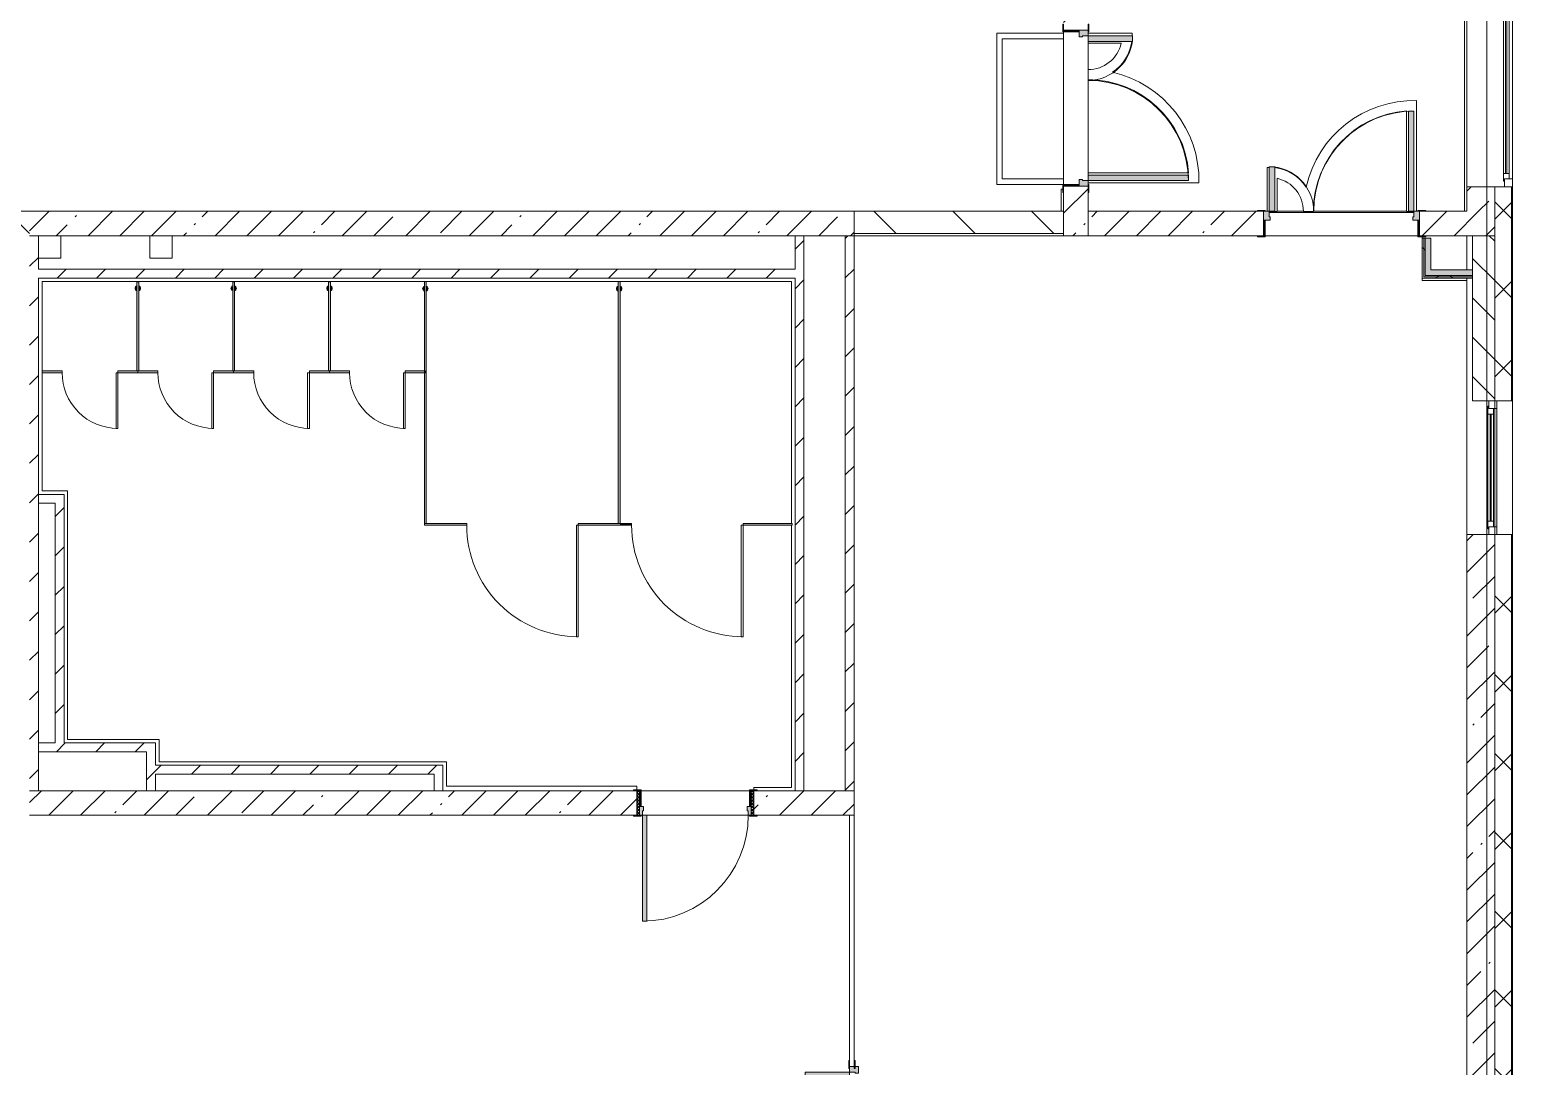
# Model space of a CAD drawing. Header units: millimetres. Extents: x 35355 to 234366, y -8553 to 29000.
# Drawn here: x 219286 to 232594, y 2927 to 12230 of the extents above; entities that cross this region are included whole.
import ezdxf

# ---------------------------------------------------------------- set-up
doc = ezdxf.new("R2010")
doc.units = ezdxf.units.MM
doc.linetypes.add('Осевая', pattern=[3175, 635, -476.25, 1587.5, -476.25])
for name, color, linetype, lineweight, true_color in [('A-DOOR-3', 7, 'Continuous', 5, 0xaaaaaa), ('A-DOOR-4', 7, 'Continuous', 5, 0xe2e2e2), ('A-DOOR-FRAM-4', 7, 'Continuous', 5, 0xe2e2e2), ('A-DOOR-FRAM-5', 7, 'Continuous', 5, 0xaaaaaa), ('A-FLOR-2', 7, 'Continuous', 5, 0xaaaaaa), ('A-GENM-3', 7, 'Continuous', 5, 0xe2ddcd), ('I-WALL-1', 7, 'Continuous', 9, 0xe7e7e7)]:
    doc.layers.add(name, color=color, linetype=linetype, lineweight=lineweight, true_color=true_color)
for name, color, linetype, lineweight in [('A-DOOR-7', 7, 'Continuous', 5), ('A-GENM', 7, 'Continuous', 5), ('A-GLAZ-2', 7, 'Continuous', 5), ('A-WALL', 7, 'Continuous', 9), ('A-WALL-2', 7, 'Continuous', 5), ('I-WALL-3', 7, 'Continuous', 5), ('Оси', 7, 'Continuous', 9), ('Оси-2', 7, 'Осевая', 9)]:
    doc.layers.add(name, color=color, linetype=linetype, lineweight=lineweight)
pattern_1 = [(45, (107356.5, 0), (-176.7767, 176.7767), [])]
pattern_2 = [(45, (107356.5, 0), (-285.1231, 285.1231), []), (45, (107641.6, 0), (-285.1231, 285.1231), [504.031, -100.806, 16.764, -84.042])]
pattern_3 = [(45, (107356.5, 0), (-530.33, 530.33), []), (135, (107356.5, 0), (-530.33, -530.33), [])]

# ---------------------------------------------------------------- blocks, each defined once
blk = doc.blocks.new('120_Окно_СКБ_1Ст - 120_Окно_СКБ_1Ст 1200х2500_h_ с форточкой 3-24161067-3_6_2_птичка')
at = {"layer": 'A-GLAZ-2'}
for p, q in [((-600, -127), (-600, -57)), ((-600, -57), (-530, -57)), ((600, -57), (-600, -57)), ((-530, -127), (-600, -127)), ((-600, -127), (-550, -127)), ((-530, -127), (-550, -127)), ((-550, -127), (-550, -137)), ((-530, -57), (-530, -127)), ((530, -87), (-530, -87)), ((-530, -87), (-530, -127)), ((-480, -137), (-480, -87)), ((-480, -107), (480, -107)), ((480, -117), (-480, -117)), ((480, -137), (480, -87)), ((530, -127), (530, -57)), ((530, -57), (600, -57)), ((530, -127), (530, -87)), ((600, -127), (530, -127)), ((550, -127), (530, -127)), ((550, -127), (600, -127)), ((550, -137), (550, -127)), ((600, -57), (600, -127)), ((-550, -137), (550, -137)), ((550, -137), (-550, -137))]:
    blk.add_line(p, q, dxfattribs=at)
blk = doc.blocks.new('110_Дверь_СКБ_2Ст - Д-5_п_ Из игровой в коридор-32679362-3_6_2_птичка')
at = {"layer": 'A-DOOR-4'}
for points in [[(612.5, 110), (662.5, 110), (662.5, 1010), (612.5, 1010), (612.5, 153.5)], [(-587.5, 110), (-587.5, 510), (-637.5, 510), (-637.5, 110)], [(712.5, -110), (712.5, 30), (697.5, 30), (697.5, -110)]]:
    blk.add_hatch(color=256, dxfattribs=at).paths.add_polyline_path(points)
h = blk.add_hatch(color=256, dxfattribs=at)
h.paths.add_polyline_path([(712.5, 30), (712.5, 110), (662.5, 110), (662.5, 60), (652.5, 60), (652.5, 30)])
h.paths.add_polyline_path([(-640.8, 30), (-627.5, 30), (-627.5, 60), (-637.5, 60), (-640.8, 110), (-687.5, 110), (-687.5, 30)])
at = {"layer": 'A-DOOR-FRAM-4'}
for points in [[(-672.5, 110), (-672.5, 118), (-742.5, 118), (-742.5, 110)], [(-672.5, -110), (-672.5, 30), (-687.5, 30), (-687.5, -110)], [(767.5, 110), (767.5, 118), (697.5, 118), (697.5, 110), (757.5, 110)], [(-672.5, -118), (-672.5, -110), (-742.5, -110), (-742.5, -118)], [(767.5, -118), (767.5, -110), (697.5, -110), (697.5, -118), (757.5, -118)]]:
    blk.add_hatch(color=256, dxfattribs=at).paths.add_polyline_path(points)
at = {"layer": 'A-DOOR-3'}
for p, q in [((662.5, 1010), (612.5, 1010)), ((612.5, 1010), (612.5, 110)), ((662.5, 110), (662.5, 1010)), ((-637.5, 510), (-637.5, 110)), ((-587.5, 510), (-637.5, 510)), ((-587.5, 110), (-587.5, 510)), ((-637.5, 110), (-587.5, 110)), ((612.5, 110), (662.5, 110))]:
    blk.add_line(p, q, dxfattribs=at)
for centre, radius, start, end in [((662.5, 110), 900, 90, 180), ((-637.5, 110), 400, 360, 90)]:
    blk.add_arc(centre, radius, start, end, dxfattribs=at)
at = {"layer": 'A-DOOR-FRAM-5'}
for p, q in [((-672.5, 118), (-742.5, 118)), ((-742.5, 118), (-742.5, 110)), ((-742.5, 110), (-672.5, 110)), ((-637.5, 110), (-687.5, 110)), ((-687.5, 110), (-687.5, 30)), ((-687.5, 30), (-627.5, 30)), ((-672.5, 30), (-687.5, 30)), ((-687.5, 30), (-687.5, -110)), ((-672.5, 110), (-672.5, 118)), ((-672.5, -110), (-672.5, 30)), ((-637.5, 60), (-637.5, 110)), ((-627.5, 60), (-637.5, 60)), ((-627.5, 30), (-627.5, 60)), ((662.5, 60), (652.5, 60)), ((652.5, 60), (652.5, 30)), ((652.5, 30), (712.5, 30)), ((662.5, 110), (662.5, 60)), ((712.5, 110), (662.5, 110)), ((767.5, 118), (697.5, 118)), ((697.5, 118), (697.5, 110)), ((697.5, 110), (767.5, 110)), ((712.5, 30), (697.5, 30)), ((697.5, 30), (697.5, -110)), ((712.5, 30), (712.5, 110)), ((712.5, -110), (712.5, 30)), ((767.5, 110), (767.5, 118)), ((-672.5, -110), (-742.5, -110)), ((-742.5, -110), (-742.5, -118)), ((-742.5, -118), (-672.5, -118)), ((-687.5, -110), (-672.5, -110)), ((-672.5, -118), (-672.5, -110)), ((697.5, -110), (712.5, -110)), ((767.5, -110), (697.5, -110)), ((697.5, -110), (697.5, -118)), ((697.5, -118), (767.5, -118)), ((767.5, -118), (767.5, -110))]:
    blk.add_line(p, q, dxfattribs=at)
blk = doc.blocks.new('110_Дверь_СКБ_2Ст - Д-1_л_Лестничная клетка EIS60 2-32142534-3_6_2_птичка')
at = {"layer": 'A-DOOR-4'}
for points in [[(612.5, 110), (662.5, 110), (662.5, 1010), (612.5, 1010), (612.5, 604.3)], [(-587.5, 110), (-587.5, 510), (-637.5, 510), (-637.5, 110)], [(712.5, -110), (712.5, 30), (697.5, 25.9), (697.5, -110)]]:
    blk.add_hatch(color=256, dxfattribs=at).paths.add_polyline_path(points)
h = blk.add_hatch(color=256, dxfattribs=at)
h.paths.add_polyline_path([(712.5, 30), (712.5, 110), (662.5, 110), (662.5, 60), (652.5, 60), (652.5, 30)])
h.paths.add_polyline_path([(-627.5, 30), (-627.5, 60), (-637.5, 60), (-637.5, 110), (-687.5, 110), (-687.5, 30)])
at = {"layer": 'A-DOOR-FRAM-4'}
for points in [[(-672.5, 110), (-672.5, 118), (-742.5, 118), (-742.5, 110)], [(-672.5, -110), (-672.5, 30), (-687.5, 25.9), (-687.5, -110)], [(767.5, 110), (767.5, 118), (697.5, 118), (697.5, 110)], [(-672.5, -118), (-672.5, -110), (-742.5, -110), (-742.5, -118)], [(767.5, -118), (767.5, -110), (697.5, -110), (697.5, -118)]]:
    blk.add_hatch(color=256, dxfattribs=at).paths.add_polyline_path(points)
at = {"layer": 'A-DOOR-3'}
for p, q in [((662.5, 1010), (612.5, 1010)), ((612.5, 1010), (612.5, 110)), ((662.5, 110), (662.5, 1010)), ((-637.5, 510), (-637.5, 110)), ((-587.5, 510), (-637.5, 510)), ((-587.5, 110), (-587.5, 510)), ((-637.5, 110), (-587.5, 110)), ((612.5, 110), (662.5, 110))]:
    blk.add_line(p, q, dxfattribs=at)
for centre, radius, start, end in [((662.5, 110), 900, 90, 180), ((-637.5, 110), 400, 360, 90)]:
    blk.add_arc(centre, radius, start, end, dxfattribs=at)
at = {"layer": 'A-DOOR-FRAM-5'}
for p, q in [((-672.5, 118), (-742.5, 118)), ((-742.5, 118), (-742.5, 110)), ((-742.5, 110), (-672.5, 110)), ((-637.5, 110), (-687.5, 110)), ((-687.5, 110), (-687.5, 30)), ((-687.5, 30), (-627.5, 30)), ((-672.5, 30), (-687.5, 30)), ((-687.5, 30), (-687.5, -110)), ((-672.5, 110), (-672.5, 118)), ((-672.5, -110), (-672.5, 30)), ((-637.5, 60), (-637.5, 110)), ((-627.5, 60), (-637.5, 60)), ((-627.5, 30), (-627.5, 60)), ((662.5, 60), (652.5, 60)), ((652.5, 60), (652.5, 30)), ((652.5, 30), (712.5, 30)), ((662.5, 110), (662.5, 60)), ((712.5, 110), (662.5, 110)), ((767.5, 118), (697.5, 118)), ((697.5, 118), (697.5, 110)), ((697.5, 110), (767.5, 110)), ((712.5, 30), (697.5, 30)), ((697.5, 30), (697.5, -110)), ((712.5, 30), (712.5, 110)), ((712.5, -110), (712.5, 30)), ((767.5, 110), (767.5, 118)), ((-672.5, -110), (-742.5, -110)), ((-742.5, -110), (-742.5, -118)), ((-742.5, -118), (-672.5, -118)), ((-687.5, -110), (-672.5, -110)), ((-672.5, -118), (-672.5, -110)), ((697.5, -110), (712.5, -110)), ((767.5, -110), (697.5, -110)), ((697.5, -110), (697.5, -118)), ((697.5, -118), (767.5, -118)), ((767.5, -118), (767.5, -110))]:
    blk.add_line(p, q, dxfattribs=at)
blk = doc.blocks.new('110_Дверь_СКБ_1Ст_Внутренняя1 - Д-7а_л__950x2100h_Туалет-V96-3_6_2_птичка')
at = {"layer": 'A-DOOR-3'}
h = blk.add_hatch(dxfattribs=at)
h.set_pattern_fill('FP_122', color=256, style=0, pattern_type=2)
h.set_pattern_definition([(135, (1776.41, 174.685), (-14.14214, -14.14214), []), (225, (1776.41, 174.685), (14.14214, -14.14214), [])])
h.paths.add_polyline_path([(537.5, 110), (512.5, 110), (512.5, -110), (537.5, -110)])
at = {"layer": 'A-DOOR-4'}
h = blk.add_hatch(color=256, dxfattribs=at)
h.paths.add_polyline_path([(-487.5, 110), (-487.5, 30), (-452.5, 30), (-452.5, 70), (-462.5, 70), (-462.5, 110), (-473.3, 110)])
h.paths.add_polyline_path([(512.5, 110), (487.5, 110), (487.5, 70), (477.5, 70), (477.5, 30), (512.5, 30)])
at = {"layer": 'A-DOOR-FRAM-4'}
for points in [[(447.5, 1060), (447.5, 110), (487.5, 110), (487.5, 1060)], [(-472.5, 118), (-542.5, 118), (-542.5, 110), (-472.5, 110)], [(-473.3, 30), (-487.5, 30), (-487.5, -110), (-472.5, -110), (-472.5, 30)], [(567.5, 118), (497.5, 118), (497.5, 110), (567.5, 110)], [(512.5, 30), (497.5, 30), (497.5, -110), (512.5, -110)], [(-472.5, -110), (-542.5, -110), (-542.5, -118), (-472.5, -118)], [(567.5, -110), (497.5, -110), (497.5, -118), (567.5, -118)]]:
    blk.add_hatch(color=256, dxfattribs=at).paths.add_polyline_path(points)
at = {"layer": 'A-DOOR-FRAM-5'}
h = blk.add_hatch(dxfattribs=at)
h.set_pattern_fill('FP_123', color=256, style=0, pattern_type=2)
h.set_pattern_definition([(45, (-346.384, 174.685), (-14.1421, 14.1421), []), (135, (-346.384, 174.685), (-14.1421, -14.1421), [])])
h.paths.add_polyline_path([(-487.5, 110), (-512.5, 110), (-512.5, -110), (-487.5, -110)])
at = {"layer": 'A-DOOR-3'}
for p, q in [((487.5, 1060), (447.5, 1060)), ((447.5, 1060), (447.5, 110)), ((487.5, 110), (487.5, 1060)), ((447.5, 110), (487.5, 110))]:
    blk.add_line(p, q, dxfattribs=at)
blk.add_arc((487.5, 110), 950, 90, 180, dxfattribs=at)
at = {"layer": 'A-DOOR-FRAM-5'}
for p, q in [((-472.5, 118), (-542.5, 118)), ((-542.5, 118), (-542.5, 110)), ((-542.5, 110), (-472.5, 110)), ((-487.5, 110), (-512.5, 110)), ((-512.5, 110), (-512.5, -110)), ((-462.5, 110), (-487.5, 110)), ((-487.5, 110), (-487.5, 30)), ((-487.5, -110), (-487.5, 110)), ((-472.5, 110), (-487.5, 110)), ((-487.5, 110), (-487.5, 109)), ((-487.5, 109), (-472.5, 109)), ((-487.5, 30), (-452.5, 30)), ((-472.5, 30), (-487.5, 30)), ((-487.5, 30), (-487.5, -110)), ((-472.5, 110), (-472.5, 118)), ((-472.5, 109), (-472.5, 110)), ((-472.5, -110), (-472.5, 30)), ((-462.5, 70), (-462.5, 110)), ((-452.5, 70), (-462.5, 70)), ((-452.5, 30), (-452.5, 70)), ((487.5, 70), (477.5, 70)), ((477.5, 70), (477.5, 30)), ((477.5, 30), (512.5, 30)), ((487.5, 110), (487.5, 70)), ((512.5, 110), (487.5, 110)), ((567.5, 118), (497.5, 118)), ((497.5, 118), (497.5, 110)), ((512.5, 110), (497.5, 110)), ((497.5, 110), (497.5, 109)), ((497.5, 110), (567.5, 110)), ((497.5, 109), (512.5, 109)), ((512.5, 30), (497.5, 30)), ((497.5, 30), (497.5, -110)), ((512.5, 30), (512.5, 110)), ((537.5, 110), (512.5, 110)), ((512.5, 110), (512.5, -110)), ((512.5, 109), (512.5, 110)), ((512.5, -110), (512.5, 30)), ((537.5, -110), (537.5, 110)), ((567.5, 110), (567.5, 118)), ((-472.5, -110), (-542.5, -110)), ((-542.5, -110), (-542.5, -118)), ((-542.5, -118), (-472.5, -118)), ((-512.5, -110), (-487.5, -110)), ((-487.5, -110), (-472.5, -110)), ((-472.5, -118), (-472.5, -110)), ((497.5, -110), (512.5, -110)), ((567.5, -110), (497.5, -110)), ((497.5, -110), (497.5, -118)), ((497.5, -118), (567.5, -118)), ((512.5, -110), (537.5, -110)), ((567.5, -118), (567.5, -110))]:
    blk.add_line(p, q, dxfattribs=at)
blk = doc.blocks.new('120_Окно_СКБ_2Ст_Фрамуга сверху - 120_Окно_СКБ_2Ст_2300х2500_h_ ДОО 2-24160916-3_6_2_птичка')
at = {"layer": 'A-GLAZ-2'}
for p, q in [((-1150, 13), (-1150, 83)), ((-1150, 83), (-1080, 83)), ((1150, 83), (-1150, 83)), ((-1080, 13), (-1150, 13)), ((-1150, 13), (-540, 13)), ((-1080, 83), (-1080, 13)), ((-1080, 83), (1080, 83)), ((-590, 53), (-1080, 53)), ((-590, 43), (-1080, 43)), ((-1080, 13), (-540, 13)), ((-590, 13), (-590, 83)), ((-590, 83), (-520, 83)), ((-520, 13), (-590, 13)), ((-520, 13), (-540, 13)), ((-540, 13), (-540, 3)), ((-540, 3), (1100, 3)), ((1100, 3), (-540, 3)), ((-520, 83), (-520, 13)), ((1080, 53), (-520, 53)), ((-520, 53), (-520, 13)), ((-470, 3), (-470, 53)), ((-470, 33), (1030, 33)), ((1030, 23), (-470, 23)), ((1030, 3), (1030, 53)), ((1080, 13), (1080, 83)), ((1080, 83), (1150, 83)), ((1080, 13), (1080, 53)), ((1150, 13), (1080, 13)), ((1100, 13), (1080, 13)), ((1100, 13), (1150, 13)), ((1100, 3), (1100, 13)), ((1150, 83), (1150, 13))]:
    blk.add_line(p, q, dxfattribs=at)
blk = doc.blocks.new('131_Сантехническая перегородка_Дверь 5 - СД-1-V207-3_6_2_птичка')
at = {"layer": 'A-GENM-3'}
for points in [[(70, 8), (70, -8), (250, -8), (250, 8)], [(750, 8), (750, -8), (930, -8), (930, 8)]]:
    blk.add_hatch(color=256, dxfattribs=at).paths.add_polyline_path(points)
at = {"layer": 'A-DOOR-7'}
for p, q in [((266, 508), (250, 508)), ((250, 8), (250, 508)), ((266, 8), (266, 508)), ((266, 8), (250, 8))]:
    blk.add_line(p, q, dxfattribs=at)
blk.add_arc((250, 8), 500, 360, 90, dxfattribs=at)
at = {"layer": 'A-GENM'}
for p, q in [((250, 8), (70, 8)), ((70, 8), (70, -8)), ((250, -8), (250, 8)), ((930, 8), (750, 8)), ((750, 8), (750, -8)), ((930, -8), (930, 8)), ((70, -8), (250, -8)), ((750, -8), (930, -8))]:
    blk.add_line(p, q, dxfattribs=at)
blk = doc.blocks.new('131_Сантехническая перегородка 6 - СП-1-V205-3_6_2_птичка')
at = {"layer": 'A-GENM-3'}
blk.add_hatch(color=256, dxfattribs=at).paths.add_polyline_path([(800, 8), (0, 8), (0, -8), (800, -8)])
at = {"layer": 'A-GENM'}
for p, q in [((800, 8), (0, 8)), ((0, 8), (0, -8)), ((800, -8), (800, 8)), ((0, -8), (800, -8))]:
    blk.add_line(p, q, dxfattribs=at)
at = {"layer": 'A-GENM', "flags": 128}
for points in [[(71, 8), (71, 9), (71, 9), (70, 9), (70, 10), (70, 10), (69, 11), (69, 11), (68, 12), (68, 12), (67, 12), (67, 13), (66, 13), (66, 13), (65, 14), (65, 14), (64, 14), (64, 14), (63, 14), (62, 15), (62, 15), (61, 15), (61, 15), (60, 15), (59, 15), (59, 15), (58, 15), (58, 15), (57, 15), (56, 15), (56, 15), (55, 15), (55, 15), (54, 14), (54, 14), (53, 14), (52, 14), (52, 13), (51, 13), (51, 13), (50, 13), (50, 12), (49, 12), (49, 11), (48, 11), (48, 11), (48, 10), (47, 10), (47, 9), (46, 9), (46, 8), (46, 8)], [(46, -8), (46, -9), (47, -9), (47, -9), (47, -10), (48, -10), (48, -11), (49, -11), (49, -12), (50, -12), (50, -12), (51, -13), (51, -13), (52, -13), (52, -14), (53, -14), (53, -14), (54, -14), (54, -14), (55, -15), (56, -15), (56, -15), (57, -15), (57, -15), (58, -15), (59, -15), (59, -15), (60, -15), (60, -15), (61, -15), (62, -15), (62, -15), (63, -15), (63, -14), (64, -14), (64, -14), (65, -14), (66, -13), (66, -13), (67, -13), (67, -13), (68, -12), (68, -12), (69, -11), (69, -11), (69, -11), (70, -10), (70, -10), (71, -9), (71, -9), (71, -8), (71, -8)]]:
    blk.add_lwpolyline(points, dxfattribs=at)
at = {"layer": 'A-GENM'}
for radius, start, end in [(24.6, 19.9113, 160.0887), (17.6, 45, 135), (17.6, 45, 135), (15.1, 45, 135), (24.6, 199.9113, 340.0887), (17.6, 225, 315), (17.6, 225, 315), (15.1, 225, 315)]:
    blk.add_arc((59, 0), radius, start, end, dxfattribs=at)
blk = doc.blocks.new('131_Сантехническая перегородка 7 - СП-1-V204-3_6_2_птичка')
at = {"layer": 'A-GENM-3'}
blk.add_hatch(color=256, dxfattribs=at).paths.add_polyline_path([(2166, 8), (-4, 8), (-4, -8), (2166, -8)])
at = {"layer": 'A-GENM'}
for p, q in [((2166, 8), (-4, 8)), ((-4, 8), (-4, -8)), ((2166, -8), (2166, 8)), ((-4, -8), (2166, -8))]:
    blk.add_line(p, q, dxfattribs=at)
at = {"layer": 'A-GENM', "flags": 128}
for points in [[(71, 8), (71, 9), (71, 9), (70, 9), (70, 10), (70, 10), (69, 11), (69, 11), (68, 12), (68, 12), (67, 12), (67, 13), (66, 13), (66, 13), (65, 14), (65, 14), (64, 14), (64, 14), (63, 14), (62, 15), (62, 15), (61, 15), (61, 15), (60, 15), (59, 15), (59, 15), (58, 15), (58, 15), (57, 15), (56, 15), (56, 15), (55, 15), (55, 15), (54, 14), (54, 14), (53, 14), (52, 14), (52, 13), (51, 13), (51, 13), (50, 13), (50, 12), (49, 12), (49, 11), (48, 11), (48, 11), (48, 10), (47, 10), (47, 9), (46, 9), (46, 8), (46, 8)], [(46, -8), (46, -9), (47, -9), (47, -9), (47, -10), (48, -10), (48, -11), (49, -11), (49, -12), (50, -12), (50, -12), (51, -13), (51, -13), (52, -13), (52, -14), (53, -14), (53, -14), (54, -14), (54, -14), (55, -15), (56, -15), (56, -15), (57, -15), (57, -15), (58, -15), (59, -15), (59, -15), (60, -15), (60, -15), (61, -15), (62, -15), (62, -15), (63, -15), (63, -14), (64, -14), (64, -14), (65, -14), (66, -13), (66, -13), (67, -13), (67, -13), (68, -12), (68, -12), (69, -11), (69, -11), (69, -11), (70, -10), (70, -10), (71, -9), (71, -9), (71, -8), (71, -8)]]:
    blk.add_lwpolyline(points, dxfattribs=at)
at = {"layer": 'A-GENM'}
for radius, start, end in [(24.6, 19.9113, 160.0887), (17.6, 45, 135), (17.6, 45, 135), (15.1, 45, 135), (24.6, 199.9113, 340.0887), (17.6, 225, 315), (17.6, 225, 315), (15.1, 225, 315)]:
    blk.add_arc((59, 0), radius, start, end, dxfattribs=at)
blk = doc.blocks.new('131_Сантехническая перегородка_Дверь МГН - СД-1-V206-3_6_2_птичка')
at = {"layer": 'A-GENM-3'}
for points in [[(-370, 8), (-370, -8), (10, -8), (10, 8)], [(1010, 8), (1010, -8), (1390, -8), (1390, 8), (1259, 8)]]:
    blk.add_hatch(color=256, dxfattribs=at).paths.add_polyline_path(points)
at = {"layer": 'A-DOOR-7'}
for p, q in [((10, 1008), (26, 1008)), ((10, 8), (10, 1008)), ((26, 8), (26, 1008)), ((10, 8), (26, 8))]:
    blk.add_line(p, q, dxfattribs=at)
blk.add_arc((10, 8), 1000, 360, 90, dxfattribs=at)
at = {"layer": 'A-GENM'}
for p, q in [((10, 8), (-370, 8)), ((-370, 8), (-370, -8)), ((10, -8), (10, 8)), ((1390, 8), (1010, 8)), ((1010, 8), (1010, -8)), ((1390, -8), (1390, 8)), ((-370, -8), (10, -8)), ((1010, -8), (1390, -8))]:
    blk.add_line(p, q, dxfattribs=at)
blk = doc.blocks.new('131_Сантехническая перегородка_Дверь МГН 2 - СД-1-V208-3_6_2_птичка')
at = {"layer": 'A-GENM-3'}
for points in [[(-430, 8), (-430, -8), (10, -8), (10, 8)], [(1010, 8), (1010, -8), (1110, -8), (1110, 8)]]:
    blk.add_hatch(color=256, dxfattribs=at).paths.add_polyline_path(points)
at = {"layer": 'A-DOOR-7'}
for p, q in [((10, 1008), (26, 1008)), ((10, 8), (10, 1008)), ((26, 8), (26, 1008)), ((10, 8), (26, 8))]:
    blk.add_line(p, q, dxfattribs=at)
blk.add_arc((10, 8), 1000, 360, 90, dxfattribs=at)
at = {"layer": 'A-GENM'}
for p, q in [((10, 8), (-430, 8)), ((-430, 8), (-430, -8)), ((10, -8), (10, 8)), ((1110, 8), (1010, 8)), ((1010, 8), (1010, -8)), ((1110, -8), (1110, 8)), ((-430, -8), (10, -8)), ((1010, -8), (1110, -8))]:
    blk.add_line(p, q, dxfattribs=at)
blk = doc.blocks.new('110_Дверь_СКБ_2Ст - Д-5_п__в составе перегородки _не входит в спец__-32680317-3_6_2_птичка')
at = {"layer": 'A-DOOR-4'}
h = blk.add_hatch(color=256, dxfattribs=at)
h.paths.add_polyline_path([(712, -20), (712, 60), (652, 60), (652, 30), (662, 30), (662, -20)])
h.paths.add_polyline_path([(-628, 60), (-688, 60), (-688, -20), (-638, -20), (-638, 30), (-628, 30)])
for points in [[(-588, -420), (-588, -20), (-638, -20), (-638, -420)], [(662, -920), (662, -20), (612, -20), (612, -920)]]:
    blk.add_hatch(color=256, dxfattribs=at).paths.add_polyline_path(points)
at = {"layer": 'A-DOOR-FRAM-4'}
for points in [[(-672, 28), (-742, 28), (-742, 20), (-672, 20)], [(768, 28), (698, 28), (698, 20), (768, 20)], [(-672, -20), (-742, -20), (-742, -28), (-672, -28)], [(768, -20), (698, -20), (698, -28), (768, -28)]]:
    blk.add_hatch(color=256, dxfattribs=at).paths.add_polyline_path(points)
at = {"layer": 'A-DOOR-3'}
for p, q in [((-638, -20), (-588, -20)), ((-638, -420), (-638, -20)), ((-588, -20), (-588, -420)), ((612, -20), (662, -20)), ((612, -920), (612, -20)), ((662, -20), (662, -920)), ((-588, -420), (-638, -420)), ((662, -920), (612, -920))]:
    blk.add_line(p, q, dxfattribs=at)
for centre, radius, start, end in [((-638, -20), 400, 270, 0), ((662, -20), 900, 180, 270)]:
    blk.add_arc(centre, radius, start, end, dxfattribs=at)
at = {"layer": 'A-DOOR-FRAM-5'}
for p, q in [((-742, 28), (-672, 28)), ((-742, 20), (-742, 28)), ((-672, 20), (-742, 20)), ((-688, 60), (-628, 60)), ((-688, -20), (-688, 60)), ((-688, 20), (-672, 20)), ((-688, 19), (-688, 20)), ((-672, 19), (-688, 19)), ((-672, 28), (-672, 20)), ((-672, 20), (-672, 19)), ((-638, 30), (-638, -20)), ((-628, 30), (-638, 30)), ((-628, 60), (-628, 30)), ((652, 60), (712, 60)), ((652, 30), (652, 60)), ((662, 30), (652, 30)), ((662, -20), (662, 30)), ((698, 20), (698, 28)), ((698, 28), (768, 28)), ((698, 19), (698, 20)), ((698, 20), (712, 20)), ((768, 20), (698, 20)), ((712, 19), (698, 19)), ((712, 60), (712, -20)), ((712, 20), (712, 19)), ((768, 28), (768, 20)), ((-742, -20), (-672, -20)), ((-742, -28), (-742, -20)), ((-672, -28), (-742, -28)), ((-638, -20), (-688, -20)), ((-672, -20), (-672, -28)), ((712, -20), (662, -20)), ((698, -28), (698, -20)), ((698, -20), (768, -20)), ((768, -28), (698, -28)), ((768, -20), (768, -28))]:
    blk.add_line(p, q, dxfattribs=at)

msp = doc.modelspace()

# ---------------------------------------------------------------- hatches: boundary and pattern name
at = {"layer": 'A-WALL-2'}
h = msp.add_hatch(dxfattribs=at)
h.set_pattern_fill('FP_99', color=256, style=0, pattern_type=2)
h.set_pattern_definition([(45, (107356.5, 0), (-353.5534, 353.5534), []), (135, (107356.5, 0), (-353.5534, -353.5534), [])])
h.paths.add_polyline_path([(232436.5, -250), (232586.5, -250), (232586.5, 7700), (232436.5, 7700), (232436.5, -100)])
h.paths.add_polyline_path([(232586.5, 8900), (232586.5, 10820), (232436.5, 10820), (232436.5, 8900)])
h.paths.add_polyline_path([(232586.5, 13120), (232586.5, 21400), (232436.5, 21400), (232436.5, 13120)])
h = msp.add_hatch(dxfattribs=at)
h.set_pattern_fill('FP_97', color=256, style=0, pattern_type=2)
h.set_pattern_definition([(135, (107356.5, 0), (-176.7767, -176.7767), [])])
h.paths.add_polyline_path([(232436.5, 8900), (232436.5, 10380), (232236.5, 10380), (232236.5, 8900)])
at = {"layer": 'I-WALL-1'}
for points in [[(231861.5, 10025), (231861.5, 10360), (231811.5, 10360), (231811.5, 10025)], [(232236.5, 10025), (232236.5, 10075), (231861.5, 10075), (231861.5, 10025)]]:
    msp.add_hatch(color=256, dxfattribs=at).paths.add_polyline_path(points)
at = {"layer": 'I-WALL-3'}
h = msp.add_hatch(dxfattribs=at)
h.set_pattern_fill('FP_95', color=256, style=0, pattern_type=2)
h.set_pattern_definition(pattern_2)
h.paths.add_polyline_path([(232186.5, 10600), (232436.5, 10600), (232436.5, 10820), (232186.5, 10820), (232186.5, 10643.5)])
h.paths.add_polyline_path([(232436.5, 13120), (232436.5, 21400), (232186.5, 21400), (232186.5, 13120)])
h = msp.add_hatch(dxfattribs=at)
h.set_pattern_fill('FP_95', color=256, style=0, pattern_type=2)
h.set_pattern_definition(pattern_2)
h.paths.add_polyline_path([(228566.5, 10380), (228786.5, 10380), (228786.5, 10825), (228566.5, 10825), (228566.5, 10400)])
h.paths.add_polyline_path([(228786.5, 12225), (228786.5, 13400), (228566.5, 13400), (228566.5, 12225), (228736.5, 12225)])
h.paths.add_polyline_path([(228566.5, 13900), (228786.5, 13900), (228786.5, 18600), (228566.5, 18600), (228566.5, 14692.8)])
h.paths.add_polyline_path([(228786.1, 19100), (228786.5, 19100), (228786.5, 19110), (228566.5, 19110), (228566.5, 19100)])
h = msp.add_hatch(dxfattribs=at)
h.set_pattern_fill('FP_98', color=256, style=0, pattern_type=2)
h.set_pattern_definition([(135, (107356.5, 0), (-353.5534, -353.5534), [])])
h.paths.add_polyline_path([(228566.5, 10400), (228566.5, 10600), (226686.5, 10600), (226686.5, 10400), (228543.8, 10400)])
h.paths.add_polyline_path([(216661.5, 10400), (217586.5, 10400), (217586.5, 10600), (216461.5, 10600), (216461.5, 10400), (216516.5, 10400)])
h.paths.add_polyline_path([(219222, 10400), (219286.5, 10400), (219286.5, 10600), (218536.5, 10600), (218536.5, 10400), (218566.5, 10400)])
h.paths.add_polyline_path([(215061.5, 10400), (215061.5, 10600), (214706.5, 10600), (214706.5, 10400), (215006.5, 10400)])
h = msp.add_hatch(dxfattribs=at)
h.set_pattern_fill('FP_95', color=256, style=0, pattern_type=2)
h.set_pattern_definition(pattern_2)
h.paths.add_polyline_path([(226686.5, 10380), (226686.5, 10600), (219286.5, 10600), (219286.5, 10380), (223882.9, 10380)])
h = msp.add_hatch(dxfattribs=at)
h.set_pattern_fill('FP_95', color=256, style=0, pattern_type=2)
h.set_pattern_definition(pattern_2)
h.paths.add_polyline_path([(228786.5, 10380), (230361.5, 10380), (230361.5, 10600), (228786.5, 10600)])
h.paths.add_polyline_path([(232436.5, 10380), (232436.5, 10600), (231761.5, 10600), (231761.5, 10380), (232272.5, 10380)])
h = msp.add_hatch(dxfattribs=at)
h.set_pattern_fill('FP_100', color=256, style=0, pattern_type=2)
h.set_pattern_definition(pattern_1)
h.paths.add_polyline_path([(219366.5, 5400), (219366.5, 10380), (219286.5, 10380), (219286.5, 5400)])
h = msp.add_hatch(dxfattribs=at)
h.set_pattern_fill('FP_100', color=256, style=0, pattern_type=2)
h.set_pattern_definition(pattern_1)
h.paths.add_polyline_path([(226156.5, 5400), (226236.5, 5400), (226236.5, 10380), (226156.5, 10380), (226156.5, 5437.4)])
h = msp.add_hatch(dxfattribs=at)
h.set_pattern_fill('FP_100', color=256, style=0, pattern_type=2)
h.set_pattern_definition(pattern_1)
h.paths.add_polyline_path([(226686.5, 5400), (226686.5, 10380), (226606.5, 10380), (226606.5, 5400), (226679.4, 5400)])
h = msp.add_hatch(dxfattribs=at)
h.set_pattern_fill('FP_178', color=256, style=0, pattern_type=2)
h.set_pattern_definition(pattern_3)
h.paths.add_polyline_path([(231799, 10000), (231799, 10360), (231786.5, 10360), (231786.5, 10000)])
h = msp.add_hatch(dxfattribs=at)
h.set_pattern_fill('FP_178', color=256, style=0, pattern_type=2)
h.set_pattern_definition(pattern_3)
h.paths.add_polyline_path([(231811.5, 10012.5), (231806.4, 10360), (231799, 10360), (231799, 10012.5)])
h = msp.add_hatch(dxfattribs=at)
h.set_pattern_fill('FP_100', color=256, style=0, pattern_type=2)
h.set_pattern_definition(pattern_1)
h.paths.add_polyline_path([(219366.5, 10000), (226156.5, 10000), (226156.5, 10080), (219366.5, 10080), (219366.5, 10065.1)])
h = msp.add_hatch(dxfattribs=at)
h.set_pattern_fill('FP_178', color=256, style=0, pattern_type=2)
h.set_pattern_definition(pattern_3)
h.paths.add_polyline_path([(231799, 10000), (232236.5, 10000), (232236.5, 10012.5), (231799, 10012.5)])
h = msp.add_hatch(dxfattribs=at)
h.set_pattern_fill('FP_178', color=256, style=0, pattern_type=2)
h.set_pattern_definition(pattern_3)
h.paths.add_polyline_path([(232236.5, 10012.5), (232236.5, 10025), (231811.5, 10025), (231811.5, 10012.5), (231861.5, 10012.5)])
h = msp.add_hatch(dxfattribs=at)
h.set_pattern_fill('FP_100', color=256, style=0, pattern_type=2)
h.set_pattern_definition(pattern_1)
h.paths.add_polyline_path([(219596.5, 5830), (219596.5, 7980), (219516.5, 7980), (219516.5, 5830)])
h = msp.add_hatch(dxfattribs=at)
h.set_pattern_fill('FP_95', color=256, style=0, pattern_type=2)
h.set_pattern_definition(pattern_2)
h.paths.add_polyline_path([(232436.5, -100), (232436.5, 7700), (232186.5, 7700), (232186.5, -100)])
h = msp.add_hatch(dxfattribs=at)
h.set_pattern_fill('FP_100', color=256, style=0, pattern_type=2)
h.set_pattern_definition(pattern_1)
h.paths.add_polyline_path([(218616.5, 6620), (219286.5, 6620), (219286.5, 6700), (218586.5, 6700), (218586.5, 6620)])
h.paths.add_polyline_path([(217106.5, 6620), (217636.5, 6620), (217636.5, 6700), (217106.5, 6700)])
h = msp.add_hatch(dxfattribs=at)
h.set_pattern_fill('FP_100', color=256, style=0, pattern_type=2)
h.set_pattern_definition(pattern_1)
h.paths.add_polyline_path([(220336.5, 5750), (220336.5, 5830), (219366.5, 5830), (219366.5, 5750), (220154.1, 5750)])
h = msp.add_hatch(dxfattribs=at)
h.set_pattern_fill('FP_100', color=256, style=0, pattern_type=2)
h.set_pattern_definition(pattern_1)
h.paths.add_polyline_path([(220336.5, 5400), (220416.5, 5400), (220416.5, 5830), (220336.5, 5830), (220336.5, 5750)])
h = msp.add_hatch(dxfattribs=at)
h.set_pattern_fill('FP_100', color=256, style=0, pattern_type=2)
h.set_pattern_definition(pattern_1)
h.paths.add_polyline_path([(222916.5, 5550), (222916.5, 5630), (220416.5, 5630), (220416.5, 5550)])
h = msp.add_hatch(dxfattribs=at)
h.set_pattern_fill('FP_100', color=256, style=0, pattern_type=2)
h.set_pattern_definition(pattern_1)
h.paths.add_polyline_path([(222996.5, 5400), (222996.5, 5630), (222916.5, 5630), (222916.5, 5400)])
h = msp.add_hatch(dxfattribs=at)
h.set_pattern_fill('FP_95', color=256, style=0, pattern_type=2)
h.set_pattern_definition(pattern_2)
h.paths.add_polyline_path([(225816.5, 5180), (226686.5, 5180), (226686.5, 5400), (225786.5, 5400), (225786.5, 5180)])
h.paths.add_polyline_path([(220154.1, 5180), (224736.5, 5180), (224736.5, 5400), (219286.5, 5400), (219286.5, 5180)])

# ---------------------------------------------------------------- linework, layer by layer
at = {"layer": 'A-FLOR-2'}
for p, q in [((232165.5, 10600), (232165.5, 13450)), ((227966.5, 12197.6), (227966.5, 10840)), ((228566.5, 12197.6), (227966.5, 12197.6)), ((228016.5, 10890), (228016.5, 12147.6)), ((228016.5, 12147.6), (228566.5, 12147.6)), ((228566.5, 12147.6), (228566.5, 12197.6)), ((229181.2, 12197.6), (228786.8, 12197.6)), ((228786.8, 12197.6), (228786.8, 12175)), ((228786.8, 12125), (228786.8, 12107.6)), ((228786.8, 12107.6), (229083.9, 12107.6)), ((228786.8, 11871.4), (228786.8, 11781.4)), ((231734.3, 10600), (231734.3, 11594.3)), ((231644.3, 11501.8), (231644.3, 10599.5)), ((229689.1, 10946.4), (228786.8, 10946.4)), ((228786.8, 10946.4), (228786.8, 10925)), ((230393.2, 10993.9), (230393.2, 10600)), ((227966.5, 10840), (228558.5, 10840)), ((228566.5, 10890), (228016.5, 10890)), ((228545.5, 10800), (228558.5, 10800)), ((228545.5, 10600), (228545.5, 10800)), ((228566.5, 10840), (228566.5, 10890)), ((228786.8, 10875), (228786.8, 10856.4)), ((228786.8, 10856.4), (229781.6, 10856.4)), ((230483.2, 10599.5), (230483.2, 10896.6)), ((230411.5, 10599.5), (230483.2, 10599.5)), ((230411.5, 10590), (231711.5, 10590)), ((230719.3, 10599.5), (230809.3, 10599.5)), ((231644.3, 10599.5), (231711.5, 10599.5)), ((219566.5, 10380), (219566.5, 10180)), ((220366.5, 10180), (220366.5, 10380)), ((220566.5, 10380), (220566.5, 10180)), ((228566.5, 10380), (226686.5, 10380)), ((231786.5, 10360), (231786.5, 10372)), ((219566.5, 10180), (219366.5, 10180)), ((220566.5, 10180), (220366.5, 10180)), ((231786.5, 9980), (231786.5, 10000)), ((222829.5, 9969), (219397.5, 9969)), ((219397.5, 9969), (219397.5, 9168)), ((224570, 9969), (222845.5, 9969)), ((226125.5, 9969), (224586, 9969)), ((226125.5, 7799), (226125.5, 9969)), ((232186.5, 9980), (231786.5, 9980)), ((219397.5, 9152), (219397.5, 8091)), ((219397.5, 8091), (219627.5, 8091)), ((219627.5, 8091), (219627.5, 5861)), ((226125.5, 5431), (226125.5, 7783)), ((219627.5, 5861), (220447.5, 5861)), ((220447.5, 5861), (220447.5, 5661)), ((220447.5, 5661), (223027.5, 5661)), ((223027.5, 5661), (223027.5, 5441)), ((223027.5, 5441), (224736.5, 5441)), ((224736.5, 5441), (224736.5, 5408)), ((225786.5, 5408), (225786.5, 5431)), ((225786.5, 5431), (226125.5, 5431))]:
    msp.add_line(p, q, dxfattribs=at)
for centre, radius, start, end in [((228786.8, 12176.4), 395, 303.54048, 352.50848), ((228786.8, 12176.4), 395, 359.78737, 3.07201), ((228786.8, 12176.4), 305, 270, 346.9573), ((228786.8, 10876.4), 995, 358.8489, 77.32946), ((228786.8, 10876.4), 905, 4.43687, 90), ((231714.3, 10599.5), 995, 88.8489, 167.32946), ((231714.3, 10599.5), 905, 94.43687, 180), ((230414.3, 10599.5), 395, 90.89078, 93.07201), ((230414.3, 10599.5), 395, 33.54048, 83.14192), ((230414.3, 10599.5), 305, 0, 76.9573)]:
    msp.add_arc(centre, radius, start, end, dxfattribs=at)
at = {"layer": 'A-WALL'}
for p, q in [((232436.5, 10820), (232436.5, 10600)), ((232436.5, 10600), (232436.5, 10820)), ((232586.5, 8900), (232586.5, 10820)), ((232589.5, 8900), (232589.5, 10820)), ((226686.5, 10600), (226686.5, 10400)), ((228566.5, 10400), (228566.5, 10600)), ((219366.5, 10380), (219286.5, 10380)), ((231799, 10012.5), (231799, 10360)), ((231811.5, 10025), (231811.5, 10360)), ((232436.5, 10380), (232236.5, 10380)), ((232436.5, 10380), (232436.5, 8900)), ((232436.5, 8900), (232436.5, 10380)), ((232236.5, 10012.5), (231799, 10012.5)), ((232236.5, 10025), (231811.5, 10025)), ((232586.5, -250), (232586.5, 7700)), ((232589.5, -253), (232589.5, 7700)), ((219286.5, 5400), (219366.5, 5400)), ((226156.5, 5400), (226236.5, 5400)), ((226606.5, 5400), (226686.5, 5400)), ((226686.5, 5180), (226646.5, 5180))]:
    msp.add_line(p, q, dxfattribs=at)
at = {"layer": 'A-WALL-2'}
for p, q in [((232594.5, 7700), (232594.5, 21558)), ((232594.5, 10820), (232436.5, 10820)), ((232436.5, 10600), (232436.5, 10380)), ((232236.5, 10380), (232236.5, 8900)), ((232236.5, 8900), (232436.5, 8900)), ((232436.5, 8900), (232594.5, 8900)), ((232436.5, 8900), (232436.5, -100)), ((232594.5, 7700), (232436.5, 7700)), ((232594.5, -258), (232594.5, 7700))]:
    msp.add_line(p, q, dxfattribs=at)
at = {"layer": 'I-WALL-3'}
for p, q in [((232186.5, 18850), (232186.5, 10600)), ((228566.5, 12197.6), (228566.5, 12210)), ((228566.5, 10890), (228566.5, 12147.6)), ((228786.5, 12125), (228786.5, 10925)), ((232436.5, 10820), (232186.5, 10820)), ((228566.5, 10770), (228566.5, 10600)), ((228786.5, 10380), (228786.5, 10770)), ((228566.5, 10600), (218566.5, 10600)), ((230306.5, 10600), (228786.5, 10600)), ((230483.2, 10600), (230719.3, 10600)), ((230808.5, 10600), (231644.3, 10600)), ((232186.5, 10600), (231816.5, 10600)), ((232436.5, 10380), (232436.5, 10600)), ((226686.5, 10400), (228566.5, 10400)), ((226686.5, 2980), (226686.5, 10400)), ((228566.5, 10400), (228566.5, 10380)), ((219366.5, 10080), (219366.5, 10380)), ((219366.5, 10380), (226686.5, 10380)), ((226156.5, 10380), (226156.5, 10080)), ((226236.5, 5400), (226236.5, 10380)), ((226606.5, 10380), (226606.5, 5400)), ((228566.5, 10380), (230306.5, 10380)), ((231746.5, 10380), (230376.5, 10380)), ((231786.5, 10360), (231786.5, 10000)), ((231861.5, 10360), (231786.5, 10360)), ((231816.5, 10380), (232236.5, 10380)), ((231861.5, 10075), (231861.5, 10360)), ((232186.5, 10075), (232186.5, 10380)), ((226156.5, 10080), (219366.5, 10080)), ((219366.5, 5400), (219366.5, 10000)), ((219366.5, 10000), (226156.5, 10000)), ((226156.5, 10000), (226156.5, 5400)), ((231786.5, 10000), (232236.5, 10000)), ((232236.5, 10075), (231861.5, 10075)), ((232186.5, 10000), (232186.5, 150)), ((232436.5, 8900), (232436.5, 7701)), ((219596.5, 8060), (219366.5, 8060)), ((219596.5, 5830), (219596.5, 8060)), ((219366.5, 7980), (219516.5, 7980)), ((219516.5, 7980), (219516.5, 5830)), ((232186.5, 7701), (232436.5, 7701)), ((232436.5, 7700), (232186.5, 7700)), ((232436.5, -100), (232436.5, 7700)), ((219516.5, 5830), (219366.5, 5830)), ((219366.5, 5750), (220336.5, 5750)), ((220416.5, 5830), (219596.5, 5830)), ((220336.5, 5750), (220336.5, 5400)), ((220416.5, 5630), (220416.5, 5830)), ((222996.5, 5630), (220416.5, 5630)), ((222996.5, 5400), (222996.5, 5630)), ((220416.5, 5550), (222916.5, 5550)), ((220416.5, 5400), (220416.5, 5550)), ((222916.5, 5550), (222916.5, 5400)), ((224706.5, 5400), (219366.5, 5400)), ((224776.5, 5400), (225746.5, 5400)), ((226156.5, 5400), (225816.5, 5400)), ((226606.5, 5400), (226236.5, 5400)), ((219286.5, 5180), (224706.5, 5180)), ((225736.5, 5180), (224826.5, 5180)), ((225816.5, 5180), (226646.5, 5180)), ((226646.5, 5180), (226646.5, 2980))]:
    msp.add_line(p, q, dxfattribs=at)
at = {"layer": 'Оси'}
for p, q in [((232366.5, 10029.8), (232366.5, 21915.1)), ((232366.5, -1906.3), (232366.5, 9979))]:
    msp.add_line(p, q, dxfattribs=at)
at = {"layer": 'Оси-2'}
msp.add_line((232366.5, 9979), (232366.5, 10029.8), dxfattribs=at)

# ---------------------------------------------------------------- block references
at = {"layer": 'A-DOOR-3'}
for name, p, rotation in [('110_Дверь_СКБ_2Ст - Д-1_л_Лестничная клетка EIS60 2-32142534-3_6_2_птичка', (228676.5, 11537.5), 269.9999999999998), ('110_Дверь_СКБ_1Ст_Внутренняя1 - Д-7а_л__950x2100h_Туалет-V96-3_6_2_птичка', (225274, 5290), 180), ('110_Дверь_СКБ_2Ст - Д-5_п__в составе перегородки _не входит в спец__-32680317-3_6_2_птичка', (226666.5, 2237.5), 270)]:
    msp.add_blockref(name, p, dxfattribs=dict(at, rotation=rotation))
msp.add_blockref('110_Дверь_СКБ_2Ст - Д-5_п_ Из игровой в коридор-32679362-3_6_2_птичка', (231049, 10490), dxfattribs=at)
at = {"layer": 'A-GENM'}
for name, p, rotation in [('131_Сантехническая перегородка 6 - СП-1-V205-3_6_2_птичка', (220257.5, 9968), 270.0000000000007), ('131_Сантехническая перегородка 6 - СП-1-V205-3_6_2_птичка', (221117.5, 9968), 270.0000000000007), ('131_Сантехническая перегородка 6 - СП-1-V205-3_6_2_птичка', (221977.5, 9968), 270.0000000000007), ('131_Сантехническая перегородка 7 - СП-1-V204-3_6_2_птичка', (222837.5, 9964.9), 269.9999999999999), ('131_Сантехническая перегородка 7 - СП-1-V204-3_6_2_птичка', (224578, 9964.9), 269.9999999999999), ('131_Сантехническая перегородка_Дверь 5 - СД-1-V207-3_6_2_птичка', (220327.5, 9160), 180), ('131_Сантехническая перегородка_Дверь 5 - СД-1-V207-3_6_2_птичка', (221187.5, 9160), 180), ('131_Сантехническая перегородка_Дверь 5 - СД-1-V207-3_6_2_птичка', (222047.5, 9160), 180), ('131_Сантехническая перегородка_Дверь 5 - СД-1-V207-3_6_2_птичка', (222907.5, 9160), 180), ('131_Сантехническая перегородка_Дверь МГН - СД-1-V206-3_6_2_птичка', (224219.5, 7791), 180), ('131_Сантехническая перегородка_Дверь МГН 2 - СД-1-V208-3_6_2_птичка', (225699.5, 7791), 180)]:
    msp.add_blockref(name, p, dxfattribs=dict(at, rotation=rotation))
at = {"layer": 'A-GLAZ-2', "rotation": 269.9999999999999}
for name, p in [('120_Окно_СКБ_2Ст_Фрамуга сверху - 120_Окно_СКБ_2Ст_2300х2500_h_ ДОО 2-24160916-3_6_2_птичка', (232511.5, 11970)), ('120_Окно_СКБ_1Ст - 120_Окно_СКБ_1Ст 1200х2500_h_ с форточкой 3-24161067-3_6_2_птичка', (232511.5, 8300))]:
    msp.add_blockref(name, p, dxfattribs=at)

doc.saveas('drawing.dxf')
